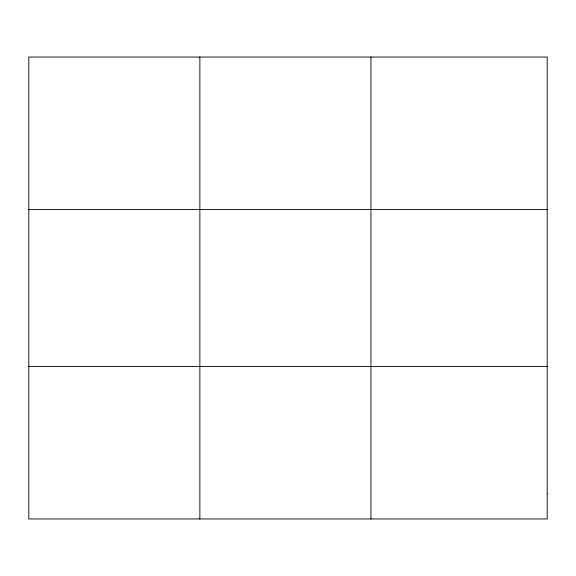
<?xml version="1.0" encoding="UTF-8"?>
<svg xmlns="http://www.w3.org/2000/svg" width="576" height="576" viewBox="0 0 576 576"><rect width="100%" height="100%" fill="white"/><g stroke="black" fill="none" stroke-linecap="round" stroke-linejoin="round"><path stroke-width="0.86" d="M28.8 209.47L547.2 209.47M28.8 366.53L547.2 366.53M370.944 57.038L370.944 518.962M199.872 57.038L199.872 518.962M547.2 493.56L547.2 518.962L28.8 518.962L28.8 57.038L547.2 57.038L547.2 493.56"/></g></svg>
